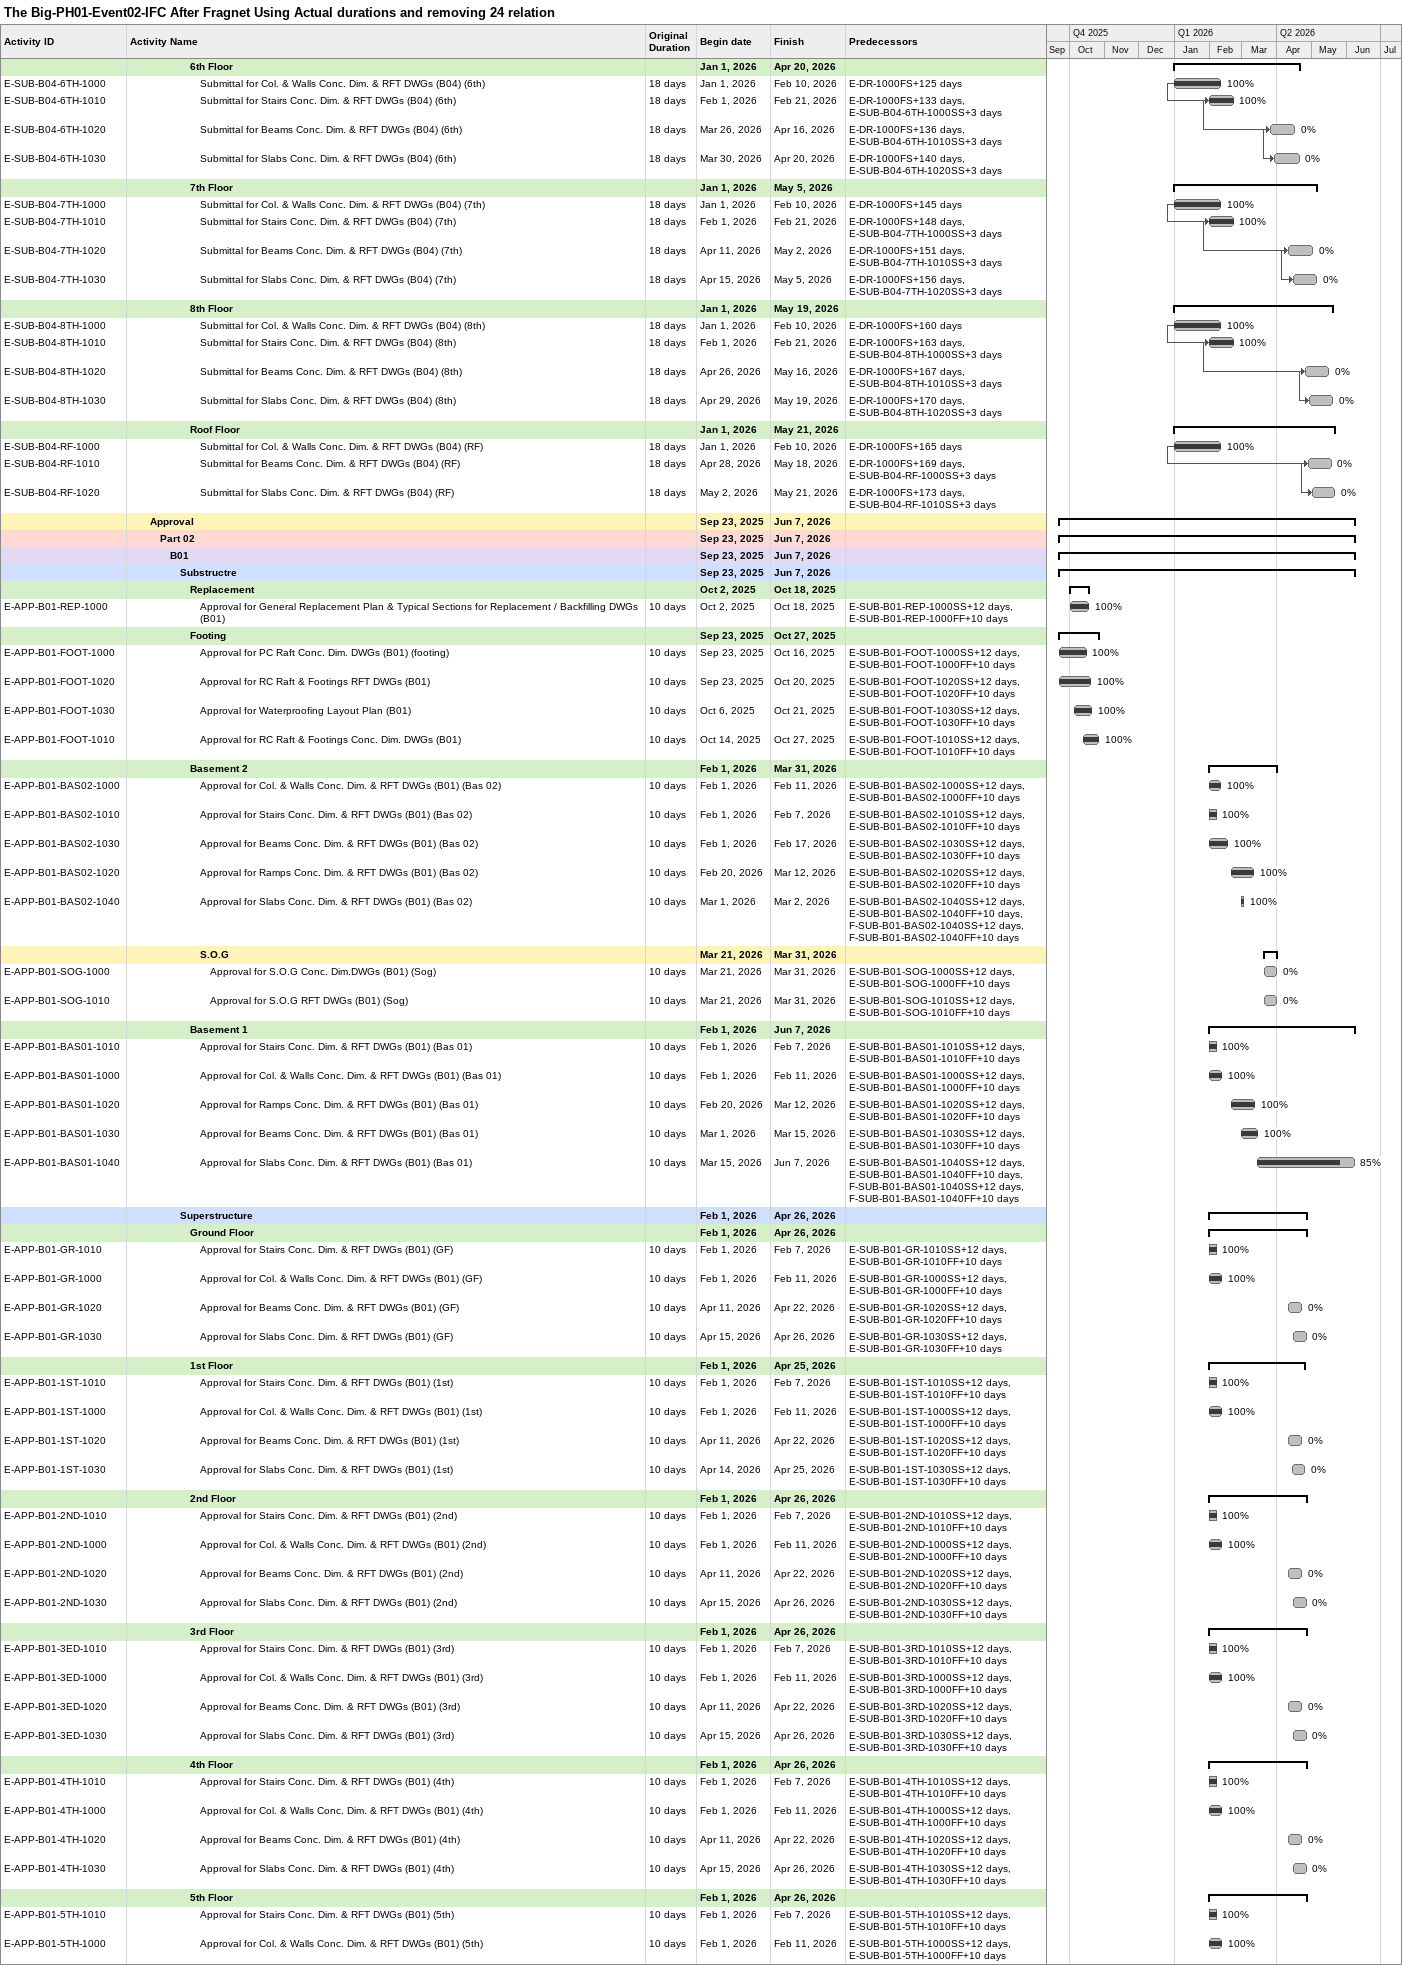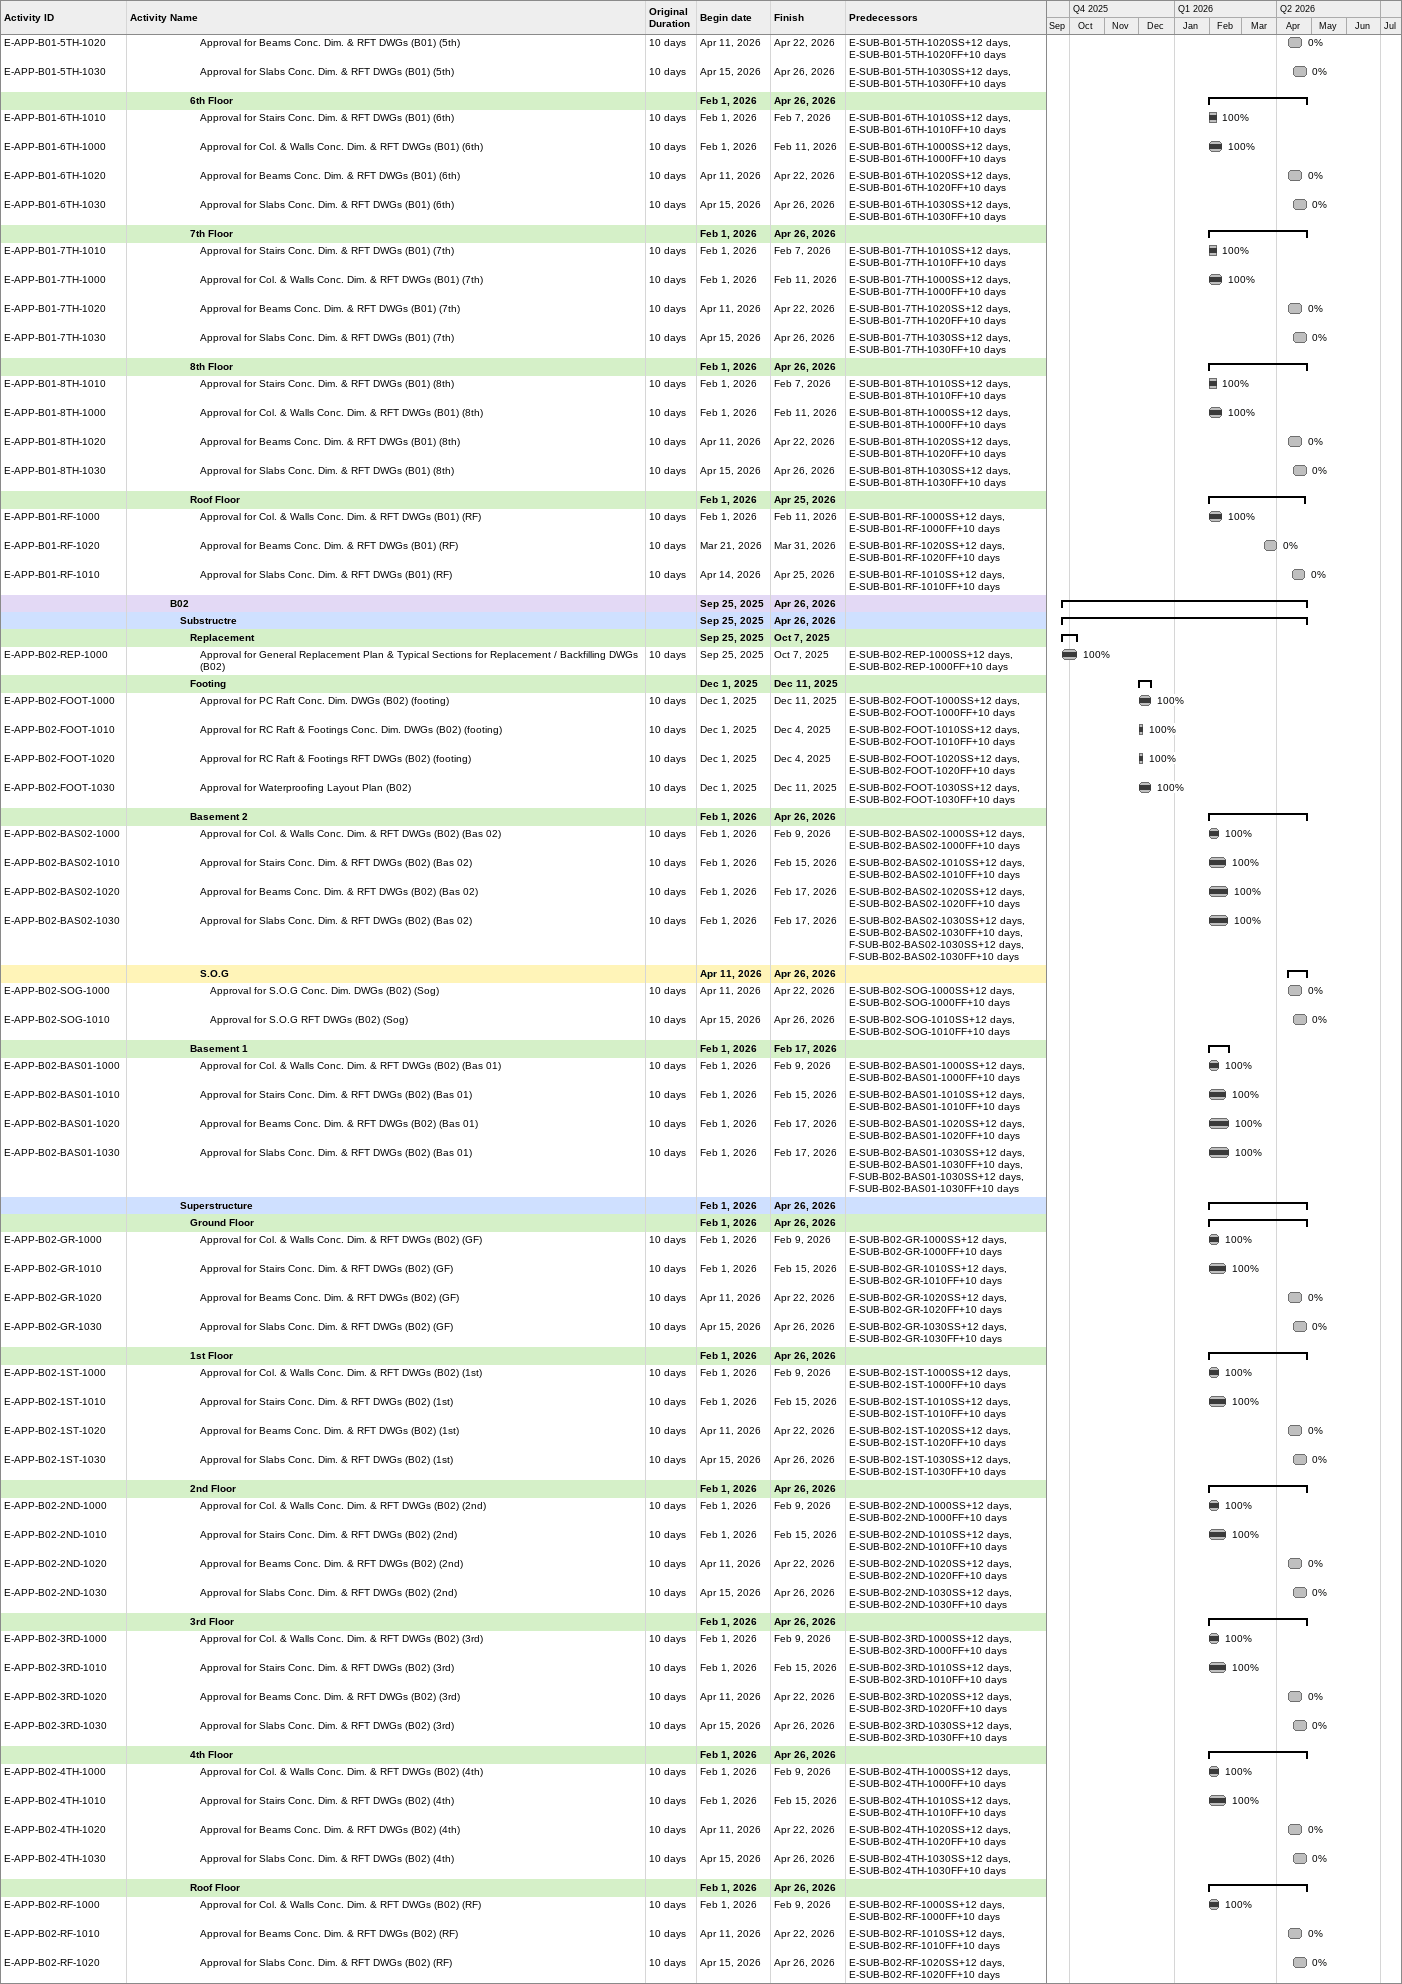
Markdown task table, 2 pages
The Big-PH01-Event02-IFC After Fragnet Using Actual durations and removing 24 relation

| ID | Level | Task | Original duration | Start | Finish | Predecessors | % complete |
|---|---|---|---|---|---|---|---|
|  | 7 | **6th Floor** |  | 2026-01-01 | 2026-04-20 |  |  |
| E-SUB-B04-6TH-1000 | 8 | Submittal for Col. & Walls Conc. Dim. & RFT DWGs (B04) (6th) | 18d | 2026-01-01 | 2026-02-10 | E-DR-1000FS+125d | 100 |
| E-SUB-B04-6TH-1010 | 8 | Submittal for Stairs Conc. Dim. & RFT DWGs (B04) (6th) | 18d | 2026-02-01 | 2026-02-21 | E-DR-1000FS+133d, E-SUB-B04-6TH-1000SS+3d | 100 |
| E-SUB-B04-6TH-1020 | 8 | Submittal for Beams Conc. Dim. & RFT DWGs (B04) (6th) | 18d | 2026-03-26 | 2026-04-16 | E-DR-1000FS+136d, E-SUB-B04-6TH-1010SS+3d | 0 |
| E-SUB-B04-6TH-1030 | 8 | Submittal for Slabs Conc. Dim. & RFT DWGs (B04) (6th) | 18d | 2026-03-30 | 2026-04-20 | E-DR-1000FS+140d, E-SUB-B04-6TH-1020SS+3d | 0 |
|  | 7 | **7th Floor** |  | 2026-01-01 | 2026-05-05 |  |  |
| E-SUB-B04-7TH-1000 | 8 | Submittal for Col. & Walls Conc. Dim. & RFT DWGs (B04) (7th) | 18d | 2026-01-01 | 2026-02-10 | E-DR-1000FS+145d | 100 |
| E-SUB-B04-7TH-1010 | 8 | Submittal for Stairs Conc. Dim. & RFT DWGs (B04) (7th) | 18d | 2026-02-01 | 2026-02-21 | E-DR-1000FS+148d, E-SUB-B04-7TH-1000SS+3d | 100 |
| E-SUB-B04-7TH-1020 | 8 | Submittal for Beams Conc. Dim. & RFT DWGs (B04) (7th) | 18d | 2026-04-11 | 2026-05-02 | E-DR-1000FS+151d, E-SUB-B04-7TH-1010SS+3d | 0 |
| E-SUB-B04-7TH-1030 | 8 | Submittal for Slabs Conc. Dim. & RFT DWGs (B04) (7th) | 18d | 2026-04-15 | 2026-05-05 | E-DR-1000FS+156d, E-SUB-B04-7TH-1020SS+3d | 0 |
|  | 7 | **8th Floor** |  | 2026-01-01 | 2026-05-19 |  |  |
| E-SUB-B04-8TH-1000 | 8 | Submittal for Col. & Walls Conc. Dim. & RFT DWGs (B04) (8th) | 18d | 2026-01-01 | 2026-02-10 | E-DR-1000FS+160d | 100 |
| E-SUB-B04-8TH-1010 | 8 | Submittal for Stairs Conc. Dim. & RFT DWGs (B04) (8th) | 18d | 2026-02-01 | 2026-02-21 | E-DR-1000FS+163d, E-SUB-B04-8TH-1000SS+3d | 100 |
| E-SUB-B04-8TH-1020 | 8 | Submittal for Beams Conc. Dim. & RFT DWGs (B04) (8th) | 18d | 2026-04-26 | 2026-05-16 | E-DR-1000FS+167d, E-SUB-B04-8TH-1010SS+3d | 0 |
| E-SUB-B04-8TH-1030 | 8 | Submittal for Slabs Conc. Dim. & RFT DWGs (B04) (8th) | 18d | 2026-04-29 | 2026-05-19 | E-DR-1000FS+170d, E-SUB-B04-8TH-1020SS+3d | 0 |
|  | 7 | **Roof Floor** |  | 2026-01-01 | 2026-05-21 |  |  |
| E-SUB-B04-RF-1000 | 8 | Submittal for Col. & Walls Conc. Dim. & RFT DWGs (B04) (RF) | 18d | 2026-01-01 | 2026-02-10 | E-DR-1000FS+165d | 100 |
| E-SUB-B04-RF-1010 | 8 | Submittal for Beams Conc. Dim. & RFT DWGs (B04) (RF) | 18d | 2026-04-28 | 2026-05-18 | E-DR-1000FS+169d, E-SUB-B04-RF-1000SS+3d | 0 |
| E-SUB-B04-RF-1020 | 8 | Submittal for Slabs Conc. Dim. & RFT DWGs (B04) (RF) | 18d | 2026-05-02 | 2026-05-21 | E-DR-1000FS+173d, E-SUB-B04-RF-1010SS+3d | 0 |
|  | 3 | **Approval** |  | 2025-09-23 | 2026-06-07 |  |  |
|  | 4 | **Part 02** |  | 2025-09-23 | 2026-06-07 |  |  |
|  | 5 | **B01** |  | 2025-09-23 | 2026-06-07 |  |  |
|  | 6 | **Substructre** |  | 2025-09-23 | 2026-06-07 |  |  |
|  | 7 | **Replacement** |  | 2025-10-02 | 2025-10-18 |  |  |
| E-APP-B01-REP-1000 | 8 | Approval for General Replacement Plan & Typical Sections for Replacement / Backfilling DWGs (B01) | 10d | 2025-10-02 | 2025-10-18 | E-SUB-B01-REP-1000SS+12d, E-SUB-B01-REP-1000FF+10d | 100 |
|  | 7 | **Footing** |  | 2025-09-23 | 2025-10-27 |  |  |
| E-APP-B01-FOOT-1000 | 8 | Approval for PC Raft Conc. Dim. DWGs (B01) (footing) | 10d | 2025-09-23 | 2025-10-16 | E-SUB-B01-FOOT-1000SS+12d, E-SUB-B01-FOOT-1000FF+10d | 100 |
| E-APP-B01-FOOT-1020 | 8 | Approval for RC Raft & Footings RFT DWGs (B01) | 10d | 2025-09-23 | 2025-10-20 | E-SUB-B01-FOOT-1020SS+12d, E-SUB-B01-FOOT-1020FF+10d | 100 |
| E-APP-B01-FOOT-1030 | 8 | Approval for Waterproofing Layout Plan (B01) | 10d | 2025-10-06 | 2025-10-21 | E-SUB-B01-FOOT-1030SS+12d, E-SUB-B01-FOOT-1030FF+10d | 100 |
| E-APP-B01-FOOT-1010 | 8 | Approval for RC Raft & Footings Conc. Dim. DWGs (B01) | 10d | 2025-10-14 | 2025-10-27 | E-SUB-B01-FOOT-1010SS+12d, E-SUB-B01-FOOT-1010FF+10d | 100 |
|  | 7 | **Basement 2** |  | 2026-02-01 | 2026-03-31 |  |  |
| E-APP-B01-BAS02-1000 | 8 | Approval for Col. & Walls Conc. Dim. & RFT DWGs (B01) (Bas 02) | 10d | 2026-02-01 | 2026-02-11 | E-SUB-B01-BAS02-1000SS+12d, E-SUB-B01-BAS02-1000FF+10d | 100 |
| E-APP-B01-BAS02-1010 | 8 | Approval for Stairs Conc. Dim. & RFT DWGs (B01) (Bas 02) | 10d | 2026-02-01 | 2026-02-07 | E-SUB-B01-BAS02-1010SS+12d, E-SUB-B01-BAS02-1010FF+10d | 100 |
| E-APP-B01-BAS02-1030 | 8 | Approval for Beams Conc. Dim. & RFT DWGs (B01) (Bas 02) | 10d | 2026-02-01 | 2026-02-17 | E-SUB-B01-BAS02-1030SS+12d, E-SUB-B01-BAS02-1030FF+10d | 100 |
| E-APP-B01-BAS02-1020 | 8 | Approval for Ramps Conc. Dim. & RFT DWGs (B01) (Bas 02) | 10d | 2026-02-20 | 2026-03-12 | E-SUB-B01-BAS02-1020SS+12d, E-SUB-B01-BAS02-1020FF+10d | 100 |
| E-APP-B01-BAS02-1040 | 8 | Approval for Slabs Conc. Dim. & RFT DWGs (B01) (Bas 02) | 10d | 2026-03-01 | 2026-03-02 | E-SUB-B01-BAS02-1040SS+12d, E-SUB-B01-BAS02-1040FF+10d, F-SUB-B01-BAS02-1040SS+12d, F-SUB-B01-BAS02-1040FF+10d | 100 |
|  | 8 | **S.O.G** |  | 2026-03-21 | 2026-03-31 |  |  |
| E-APP-B01-SOG-1000 | 9 | Approval for S.O.G Conc. Dim.DWGs (B01) (Sog) | 10d | 2026-03-21 | 2026-03-31 | E-SUB-B01-SOG-1000SS+12d, E-SUB-B01-SOG-1000FF+10d | 0 |
| E-APP-B01-SOG-1010 | 9 | Approval for S.O.G RFT DWGs (B01) (Sog) | 10d | 2026-03-21 | 2026-03-31 | E-SUB-B01-SOG-1010SS+12d, E-SUB-B01-SOG-1010FF+10d | 0 |
|  | 7 | **Basement 1** |  | 2026-02-01 | 2026-06-07 |  |  |
| E-APP-B01-BAS01-1010 | 8 | Approval for Stairs Conc. Dim. & RFT DWGs (B01) (Bas 01) | 10d | 2026-02-01 | 2026-02-07 | E-SUB-B01-BAS01-1010SS+12d, E-SUB-B01-BAS01-1010FF+10d | 100 |
| E-APP-B01-BAS01-1000 | 8 | Approval for Col. & Walls Conc. Dim. & RFT DWGs (B01) (Bas 01) | 10d | 2026-02-01 | 2026-02-11 | E-SUB-B01-BAS01-1000SS+12d, E-SUB-B01-BAS01-1000FF+10d | 100 |
| E-APP-B01-BAS01-1020 | 8 | Approval for Ramps Conc. Dim. & RFT DWGs (B01) (Bas 01) | 10d | 2026-02-20 | 2026-03-12 | E-SUB-B01-BAS01-1020SS+12d, E-SUB-B01-BAS01-1020FF+10d | 100 |
| E-APP-B01-BAS01-1030 | 8 | Approval for Beams Conc. Dim. & RFT DWGs (B01) (Bas 01) | 10d | 2026-03-01 | 2026-03-15 | E-SUB-B01-BAS01-1030SS+12d, E-SUB-B01-BAS01-1030FF+10d | 100 |
| E-APP-B01-BAS01-1040 | 8 | Approval for Slabs Conc. Dim. & RFT DWGs (B01) (Bas 01) | 10d | 2026-03-15 | 2026-06-07 | E-SUB-B01-BAS01-1040SS+12d, E-SUB-B01-BAS01-1040FF+10d, F-SUB-B01-BAS01-1040SS+12d, F-SUB-B01-BAS01-1040FF+10d | 85 |
|  | 6 | **Superstructure** |  | 2026-02-01 | 2026-04-26 |  |  |
|  | 7 | **Ground Floor** |  | 2026-02-01 | 2026-04-26 |  |  |
| E-APP-B01-GR-1010 | 8 | Approval for Stairs Conc. Dim. & RFT DWGs (B01) (GF) | 10d | 2026-02-01 | 2026-02-07 | E-SUB-B01-GR-1010SS+12d, E-SUB-B01-GR-1010FF+10d | 100 |
| E-APP-B01-GR-1000 | 8 | Approval for Col. & Walls Conc. Dim. & RFT DWGs (B01) (GF) | 10d | 2026-02-01 | 2026-02-11 | E-SUB-B01-GR-1000SS+12d, E-SUB-B01-GR-1000FF+10d | 100 |
| E-APP-B01-GR-1020 | 8 | Approval for Beams Conc. Dim. & RFT DWGs (B01) (GF) | 10d | 2026-04-11 | 2026-04-22 | E-SUB-B01-GR-1020SS+12d, E-SUB-B01-GR-1020FF+10d | 0 |
| E-APP-B01-GR-1030 | 8 | Approval for Slabs Conc. Dim. & RFT DWGs (B01) (GF) | 10d | 2026-04-15 | 2026-04-26 | E-SUB-B01-GR-1030SS+12d, E-SUB-B01-GR-1030FF+10d | 0 |
|  | 7 | **1st Floor** |  | 2026-02-01 | 2026-04-25 |  |  |
| E-APP-B01-1ST-1010 | 8 | Approval for Stairs Conc. Dim. & RFT DWGs (B01) (1st) | 10d | 2026-02-01 | 2026-02-07 | E-SUB-B01-1ST-1010SS+12d, E-SUB-B01-1ST-1010FF+10d | 100 |
| E-APP-B01-1ST-1000 | 8 | Approval for Col. & Walls Conc. Dim. & RFT DWGs (B01) (1st) | 10d | 2026-02-01 | 2026-02-11 | E-SUB-B01-1ST-1000SS+12d, E-SUB-B01-1ST-1000FF+10d | 100 |
| E-APP-B01-1ST-1020 | 8 | Approval for Beams Conc. Dim. & RFT DWGs (B01) (1st) | 10d | 2026-04-11 | 2026-04-22 | E-SUB-B01-1ST-1020SS+12d, E-SUB-B01-1ST-1020FF+10d | 0 |
| E-APP-B01-1ST-1030 | 8 | Approval for Slabs Conc. Dim. & RFT DWGs (B01) (1st) | 10d | 2026-04-14 | 2026-04-25 | E-SUB-B01-1ST-1030SS+12d, E-SUB-B01-1ST-1030FF+10d | 0 |
|  | 7 | **2nd Floor** |  | 2026-02-01 | 2026-04-26 |  |  |
| E-APP-B01-2ND-1010 | 8 | Approval for Stairs Conc. Dim. & RFT DWGs (B01) (2nd) | 10d | 2026-02-01 | 2026-02-07 | E-SUB-B01-2ND-1010SS+12d, E-SUB-B01-2ND-1010FF+10d | 100 |
| E-APP-B01-2ND-1000 | 8 | Approval for Col. & Walls Conc. Dim. & RFT DWGs (B01) (2nd) | 10d | 2026-02-01 | 2026-02-11 | E-SUB-B01-2ND-1000SS+12d, E-SUB-B01-2ND-1000FF+10d | 100 |
| E-APP-B01-2ND-1020 | 8 | Approval for Beams Conc. Dim. & RFT DWGs (B01) (2nd) | 10d | 2026-04-11 | 2026-04-22 | E-SUB-B01-2ND-1020SS+12d, E-SUB-B01-2ND-1020FF+10d | 0 |
| E-APP-B01-2ND-1030 | 8 | Approval for Slabs Conc. Dim. & RFT DWGs (B01) (2nd) | 10d | 2026-04-15 | 2026-04-26 | E-SUB-B01-2ND-1030SS+12d, E-SUB-B01-2ND-1030FF+10d | 0 |
|  | 7 | **3rd Floor** |  | 2026-02-01 | 2026-04-26 |  |  |
| E-APP-B01-3ED-1010 | 8 | Approval for Stairs Conc. Dim. & RFT DWGs (B01) (3rd) | 10d | 2026-02-01 | 2026-02-07 | E-SUB-B01-3RD-1010SS+12d, E-SUB-B01-3RD-1010FF+10d | 100 |
| E-APP-B01-3ED-1000 | 8 | Approval for Col. & Walls Conc. Dim. & RFT DWGs (B01) (3rd) | 10d | 2026-02-01 | 2026-02-11 | E-SUB-B01-3RD-1000SS+12d, E-SUB-B01-3RD-1000FF+10d | 100 |
| E-APP-B01-3ED-1020 | 8 | Approval for Beams Conc. Dim. & RFT DWGs (B01) (3rd) | 10d | 2026-04-11 | 2026-04-22 | E-SUB-B01-3RD-1020SS+12d, E-SUB-B01-3RD-1020FF+10d | 0 |
| E-APP-B01-3ED-1030 | 8 | Approval for Slabs Conc. Dim. & RFT DWGs (B01) (3rd) | 10d | 2026-04-15 | 2026-04-26 | E-SUB-B01-3RD-1030SS+12d, E-SUB-B01-3RD-1030FF+10d | 0 |
|  | 7 | **4th Floor** |  | 2026-02-01 | 2026-04-26 |  |  |
| E-APP-B01-4TH-1010 | 8 | Approval for Stairs Conc. Dim. & RFT DWGs (B01) (4th) | 10d | 2026-02-01 | 2026-02-07 | E-SUB-B01-4TH-1010SS+12d, E-SUB-B01-4TH-1010FF+10d | 100 |
| E-APP-B01-4TH-1000 | 8 | Approval for Col. & Walls Conc. Dim. & RFT DWGs (B01) (4th) | 10d | 2026-02-01 | 2026-02-11 | E-SUB-B01-4TH-1000SS+12d, E-SUB-B01-4TH-1000FF+10d | 100 |
| E-APP-B01-4TH-1020 | 8 | Approval for Beams Conc. Dim. & RFT DWGs (B01) (4th) | 10d | 2026-04-11 | 2026-04-22 | E-SUB-B01-4TH-1020SS+12d, E-SUB-B01-4TH-1020FF+10d | 0 |
| E-APP-B01-4TH-1030 | 8 | Approval for Slabs Conc. Dim. & RFT DWGs (B01) (4th) | 10d | 2026-04-15 | 2026-04-26 | E-SUB-B01-4TH-1030SS+12d, E-SUB-B01-4TH-1030FF+10d | 0 |
|  | 7 | **5th Floor** |  | 2026-02-01 | 2026-04-26 |  |  |
| E-APP-B01-5TH-1010 | 8 | Approval for Stairs Conc. Dim. & RFT DWGs (B01) (5th) | 10d | 2026-02-01 | 2026-02-07 | E-SUB-B01-5TH-1010SS+12d, E-SUB-B01-5TH-1010FF+10d | 100 |
| E-APP-B01-5TH-1000 | 8 | Approval for Col. & Walls Conc. Dim. & RFT DWGs (B01) (5th) | 10d | 2026-02-01 | 2026-02-11 | E-SUB-B01-5TH-1000SS+12d, E-SUB-B01-5TH-1000FF+10d | 100 |
| E-APP-B01-5TH-1020 | 8 | Approval for Beams Conc. Dim. & RFT DWGs (B01) (5th) | 10d | 2026-04-11 | 2026-04-22 | E-SUB-B01-5TH-1020SS+12d, E-SUB-B01-5TH-1020FF+10d | 0 |
| E-APP-B01-5TH-1030 | 8 | Approval for Slabs Conc. Dim. & RFT DWGs (B01) (5th) | 10d | 2026-04-15 | 2026-04-26 | E-SUB-B01-5TH-1030SS+12d, E-SUB-B01-5TH-1030FF+10d | 0 |
|  | 7 | **6th Floor** |  | 2026-02-01 | 2026-04-26 |  |  |
| E-APP-B01-6TH-1010 | 8 | Approval for Stairs Conc. Dim. & RFT DWGs (B01) (6th) | 10d | 2026-02-01 | 2026-02-07 | E-SUB-B01-6TH-1010SS+12d, E-SUB-B01-6TH-1010FF+10d | 100 |
| E-APP-B01-6TH-1000 | 8 | Approval for Col. & Walls Conc. Dim. & RFT DWGs (B01) (6th) | 10d | 2026-02-01 | 2026-02-11 | E-SUB-B01-6TH-1000SS+12d, E-SUB-B01-6TH-1000FF+10d | 100 |
| E-APP-B01-6TH-1020 | 8 | Approval for Beams Conc. Dim. & RFT DWGs (B01) (6th) | 10d | 2026-04-11 | 2026-04-22 | E-SUB-B01-6TH-1020SS+12d, E-SUB-B01-6TH-1020FF+10d | 0 |
| E-APP-B01-6TH-1030 | 8 | Approval for Slabs Conc. Dim. & RFT DWGs (B01) (6th) | 10d | 2026-04-15 | 2026-04-26 | E-SUB-B01-6TH-1030SS+12d, E-SUB-B01-6TH-1030FF+10d | 0 |
|  | 7 | **7th Floor** |  | 2026-02-01 | 2026-04-26 |  |  |
| E-APP-B01-7TH-1010 | 8 | Approval for Stairs Conc. Dim. & RFT DWGs (B01) (7th) | 10d | 2026-02-01 | 2026-02-07 | E-SUB-B01-7TH-1010SS+12d, E-SUB-B01-7TH-1010FF+10d | 100 |
| E-APP-B01-7TH-1000 | 8 | Approval for Col. & Walls Conc. Dim. & RFT DWGs (B01) (7th) | 10d | 2026-02-01 | 2026-02-11 | E-SUB-B01-7TH-1000SS+12d, E-SUB-B01-7TH-1000FF+10d | 100 |
| E-APP-B01-7TH-1020 | 8 | Approval for Beams Conc. Dim. & RFT DWGs (B01) (7th) | 10d | 2026-04-11 | 2026-04-22 | E-SUB-B01-7TH-1020SS+12d, E-SUB-B01-7TH-1020FF+10d | 0 |
| E-APP-B01-7TH-1030 | 8 | Approval for Slabs Conc. Dim. & RFT DWGs (B01) (7th) | 10d | 2026-04-15 | 2026-04-26 | E-SUB-B01-7TH-1030SS+12d, E-SUB-B01-7TH-1030FF+10d | 0 |
|  | 7 | **8th Floor** |  | 2026-02-01 | 2026-04-26 |  |  |
| E-APP-B01-8TH-1010 | 8 | Approval for Stairs Conc. Dim. & RFT DWGs (B01) (8th) | 10d | 2026-02-01 | 2026-02-07 | E-SUB-B01-8TH-1010SS+12d, E-SUB-B01-8TH-1010FF+10d | 100 |
| E-APP-B01-8TH-1000 | 8 | Approval for Col. & Walls Conc. Dim. & RFT DWGs (B01) (8th) | 10d | 2026-02-01 | 2026-02-11 | E-SUB-B01-8TH-1000SS+12d, E-SUB-B01-8TH-1000FF+10d | 100 |
| E-APP-B01-8TH-1020 | 8 | Approval for Beams Conc. Dim. & RFT DWGs (B01) (8th) | 10d | 2026-04-11 | 2026-04-22 | E-SUB-B01-8TH-1020SS+12d, E-SUB-B01-8TH-1020FF+10d | 0 |
| E-APP-B01-8TH-1030 | 8 | Approval for Slabs Conc. Dim. & RFT DWGs (B01) (8th) | 10d | 2026-04-15 | 2026-04-26 | E-SUB-B01-8TH-1030SS+12d, E-SUB-B01-8TH-1030FF+10d | 0 |
|  | 7 | **Roof Floor** |  | 2026-02-01 | 2026-04-25 |  |  |
| E-APP-B01-RF-1000 | 8 | Approval for Col. & Walls Conc. Dim. & RFT DWGs (B01) (RF) | 10d | 2026-02-01 | 2026-02-11 | E-SUB-B01-RF-1000SS+12d, E-SUB-B01-RF-1000FF+10d | 100 |
| E-APP-B01-RF-1020 | 8 | Approval for Beams Conc. Dim. & RFT DWGs (B01) (RF) | 10d | 2026-03-21 | 2026-03-31 | E-SUB-B01-RF-1020SS+12d, E-SUB-B01-RF-1020FF+10d | 0 |
| E-APP-B01-RF-1010 | 8 | Approval for Slabs Conc. Dim. & RFT DWGs (B01) (RF) | 10d | 2026-04-14 | 2026-04-25 | E-SUB-B01-RF-1010SS+12d, E-SUB-B01-RF-1010FF+10d | 0 |
|  | 5 | **B02** |  | 2025-09-25 | 2026-04-26 |  |  |
|  | 6 | **Substructre** |  | 2025-09-25 | 2026-04-26 |  |  |
|  | 7 | **Replacement** |  | 2025-09-25 | 2025-10-07 |  |  |
| E-APP-B02-REP-1000 | 8 | Approval for General Replacement Plan & Typical Sections for Replacement / Backfilling DWGs (B02) | 10d | 2025-09-25 | 2025-10-07 | E-SUB-B02-REP-1000SS+12d, E-SUB-B02-REP-1000FF+10d | 100 |
|  | 7 | **Footing** |  | 2025-12-01 | 2025-12-11 |  |  |
| E-APP-B02-FOOT-1000 | 8 | Approval for PC Raft Conc. Dim. DWGs (B02) (footing) | 10d | 2025-12-01 | 2025-12-11 | E-SUB-B02-FOOT-1000SS+12d, E-SUB-B02-FOOT-1000FF+10d | 100 |
| E-APP-B02-FOOT-1010 | 8 | Approval for RC Raft & Footings Conc. Dim. DWGs (B02) (footing) | 10d | 2025-12-01 | 2025-12-04 | E-SUB-B02-FOOT-1010SS+12d, E-SUB-B02-FOOT-1010FF+10d | 100 |
| E-APP-B02-FOOT-1020 | 8 | Approval for RC Raft & Footings RFT DWGs (B02) (footing) | 10d | 2025-12-01 | 2025-12-04 | E-SUB-B02-FOOT-1020SS+12d, E-SUB-B02-FOOT-1020FF+10d | 100 |
| E-APP-B02-FOOT-1030 | 8 | Approval for Waterproofing Layout Plan (B02) | 10d | 2025-12-01 | 2025-12-11 | E-SUB-B02-FOOT-1030SS+12d, E-SUB-B02-FOOT-1030FF+10d | 100 |
|  | 7 | **Basement 2** |  | 2026-02-01 | 2026-04-26 |  |  |
| E-APP-B02-BAS02-1000 | 8 | Approval for Col. & Walls Conc. Dim. & RFT DWGs (B02) (Bas 02) | 10d | 2026-02-01 | 2026-02-09 | E-SUB-B02-BAS02-1000SS+12d, E-SUB-B02-BAS02-1000FF+10d | 100 |
| E-APP-B02-BAS02-1010 | 8 | Approval for Stairs Conc. Dim. & RFT DWGs (B02) (Bas 02) | 10d | 2026-02-01 | 2026-02-15 | E-SUB-B02-BAS02-1010SS+12d, E-SUB-B02-BAS02-1010FF+10d | 100 |
| E-APP-B02-BAS02-1020 | 8 | Approval for Beams Conc. Dim. & RFT DWGs (B02) (Bas 02) | 10d | 2026-02-01 | 2026-02-17 | E-SUB-B02-BAS02-1020SS+12d, E-SUB-B02-BAS02-1020FF+10d | 100 |
| E-APP-B02-BAS02-1030 | 8 | Approval for Slabs Conc. Dim. & RFT DWGs (B02) (Bas 02) | 10d | 2026-02-01 | 2026-02-17 | E-SUB-B02-BAS02-1030SS+12d, E-SUB-B02-BAS02-1030FF+10d, F-SUB-B02-BAS02-1030SS+12d, F-SUB-B02-BAS02-1030FF+10d | 100 |
|  | 8 | **S.O.G** |  | 2026-04-11 | 2026-04-26 |  |  |
| E-APP-B02-SOG-1000 | 9 | Approval for S.O.G Conc. Dim. DWGs (B02) (Sog) | 10d | 2026-04-11 | 2026-04-22 | E-SUB-B02-SOG-1000SS+12d, E-SUB-B02-SOG-1000FF+10d | 0 |
| E-APP-B02-SOG-1010 | 9 | Approval for S.O.G RFT DWGs (B02) (Sog) | 10d | 2026-04-15 | 2026-04-26 | E-SUB-B02-SOG-1010SS+12d, E-SUB-B02-SOG-1010FF+10d | 0 |
|  | 7 | **Basement 1** |  | 2026-02-01 | 2026-02-17 |  |  |
| E-APP-B02-BAS01-1000 | 8 | Approval for Col. & Walls Conc. Dim. & RFT DWGs (B02) (Bas 01) | 10d | 2026-02-01 | 2026-02-09 | E-SUB-B02-BAS01-1000SS+12d, E-SUB-B02-BAS01-1000FF+10d | 100 |
| E-APP-B02-BAS01-1010 | 8 | Approval for Stairs Conc. Dim. & RFT DWGs (B02) (Bas 01) | 10d | 2026-02-01 | 2026-02-15 | E-SUB-B02-BAS01-1010SS+12d, E-SUB-B02-BAS01-1010FF+10d | 100 |
| E-APP-B02-BAS01-1020 | 8 | Approval for Beams Conc. Dim. & RFT DWGs (B02) (Bas 01) | 10d | 2026-02-01 | 2026-02-17 | E-SUB-B02-BAS01-1020SS+12d, E-SUB-B02-BAS01-1020FF+10d | 100 |
| E-APP-B02-BAS01-1030 | 8 | Approval for Slabs Conc. Dim. & RFT DWGs (B02) (Bas 01) | 10d | 2026-02-01 | 2026-02-17 | E-SUB-B02-BAS01-1030SS+12d, E-SUB-B02-BAS01-1030FF+10d, F-SUB-B02-BAS01-1030SS+12d, F-SUB-B02-BAS01-1030FF+10d | 100 |
|  | 6 | **Superstructure** |  | 2026-02-01 | 2026-04-26 |  |  |
|  | 7 | **Ground Floor** |  | 2026-02-01 | 2026-04-26 |  |  |
| E-APP-B02-GR-1000 | 8 | Approval for Col. & Walls Conc. Dim. & RFT DWGs (B02) (GF) | 10d | 2026-02-01 | 2026-02-09 | E-SUB-B02-GR-1000SS+12d, E-SUB-B02-GR-1000FF+10d | 100 |
| E-APP-B02-GR-1010 | 8 | Approval for Stairs Conc. Dim. & RFT DWGs (B02) (GF) | 10d | 2026-02-01 | 2026-02-15 | E-SUB-B02-GR-1010SS+12d, E-SUB-B02-GR-1010FF+10d | 100 |
| E-APP-B02-GR-1020 | 8 | Approval for Beams Conc. Dim. & RFT DWGs (B02) (GF) | 10d | 2026-04-11 | 2026-04-22 | E-SUB-B02-GR-1020SS+12d, E-SUB-B02-GR-1020FF+10d | 0 |
| E-APP-B02-GR-1030 | 8 | Approval for Slabs Conc. Dim. & RFT DWGs (B02) (GF) | 10d | 2026-04-15 | 2026-04-26 | E-SUB-B02-GR-1030SS+12d, E-SUB-B02-GR-1030FF+10d | 0 |
|  | 7 | **1st Floor** |  | 2026-02-01 | 2026-04-26 |  |  |
| E-APP-B02-1ST-1000 | 8 | Approval for Col. & Walls Conc. Dim. & RFT DWGs (B02) (1st) | 10d | 2026-02-01 | 2026-02-09 | E-SUB-B02-1ST-1000SS+12d, E-SUB-B02-1ST-1000FF+10d | 100 |
| E-APP-B02-1ST-1010 | 8 | Approval for Stairs Conc. Dim. & RFT DWGs (B02) (1st) | 10d | 2026-02-01 | 2026-02-15 | E-SUB-B02-1ST-1010SS+12d, E-SUB-B02-1ST-1010FF+10d | 100 |
| E-APP-B02-1ST-1020 | 8 | Approval for Beams Conc. Dim. & RFT DWGs (B02) (1st) | 10d | 2026-04-11 | 2026-04-22 | E-SUB-B02-1ST-1020SS+12d, E-SUB-B02-1ST-1020FF+10d | 0 |
| E-APP-B02-1ST-1030 | 8 | Approval for Slabs Conc. Dim. & RFT DWGs (B02) (1st) | 10d | 2026-04-15 | 2026-04-26 | E-SUB-B02-1ST-1030SS+12d, E-SUB-B02-1ST-1030FF+10d | 0 |
|  | 7 | **2nd Floor** |  | 2026-02-01 | 2026-04-26 |  |  |
| E-APP-B02-2ND-1000 | 8 | Approval for Col. & Walls Conc. Dim. & RFT DWGs (B02) (2nd) | 10d | 2026-02-01 | 2026-02-09 | E-SUB-B02-2ND-1000SS+12d, E-SUB-B02-2ND-1000FF+10d | 100 |
| E-APP-B02-2ND-1010 | 8 | Approval for Stairs Conc. Dim. & RFT DWGs (B02) (2nd) | 10d | 2026-02-01 | 2026-02-15 | E-SUB-B02-2ND-1010SS+12d, E-SUB-B02-2ND-1010FF+10d | 100 |
| E-APP-B02-2ND-1020 | 8 | Approval for Beams Conc. Dim. & RFT DWGs (B02) (2nd) | 10d | 2026-04-11 | 2026-04-22 | E-SUB-B02-2ND-1020SS+12d, E-SUB-B02-2ND-1020FF+10d | 0 |
| E-APP-B02-2ND-1030 | 8 | Approval for Slabs Conc. Dim. & RFT DWGs (B02) (2nd) | 10d | 2026-04-15 | 2026-04-26 | E-SUB-B02-2ND-1030SS+12d, E-SUB-B02-2ND-1030FF+10d | 0 |
|  | 7 | **3rd Floor** |  | 2026-02-01 | 2026-04-26 |  |  |
| E-APP-B02-3RD-1000 | 8 | Approval for Col. & Walls Conc. Dim. & RFT DWGs (B02) (3rd) | 10d | 2026-02-01 | 2026-02-09 | E-SUB-B02-3RD-1000SS+12d, E-SUB-B02-3RD-1000FF+10d | 100 |
| E-APP-B02-3RD-1010 | 8 | Approval for Stairs Conc. Dim. & RFT DWGs (B02) (3rd) | 10d | 2026-02-01 | 2026-02-15 | E-SUB-B02-3RD-1010SS+12d, E-SUB-B02-3RD-1010FF+10d | 100 |
| E-APP-B02-3RD-1020 | 8 | Approval for Beams Conc. Dim. & RFT DWGs (B02) (3rd) | 10d | 2026-04-11 | 2026-04-22 | E-SUB-B02-3RD-1020SS+12d, E-SUB-B02-3RD-1020FF+10d | 0 |
| E-APP-B02-3RD-1030 | 8 | Approval for Slabs Conc. Dim. & RFT DWGs (B02) (3rd) | 10d | 2026-04-15 | 2026-04-26 | E-SUB-B02-3RD-1030SS+12d, E-SUB-B02-3RD-1030FF+10d | 0 |
|  | 7 | **4th Floor** |  | 2026-02-01 | 2026-04-26 |  |  |
| E-APP-B02-4TH-1000 | 8 | Approval for Col. & Walls Conc. Dim. & RFT DWGs (B02) (4th) | 10d | 2026-02-01 | 2026-02-09 | E-SUB-B02-4TH-1000SS+12d, E-SUB-B02-4TH-1000FF+10d | 100 |
| E-APP-B02-4TH-1010 | 8 | Approval for Stairs Conc. Dim. & RFT DWGs (B02) (4th) | 10d | 2026-02-01 | 2026-02-15 | E-SUB-B02-4TH-1010SS+12d, E-SUB-B02-4TH-1010FF+10d | 100 |
| E-APP-B02-4TH-1020 | 8 | Approval for Beams Conc. Dim. & RFT DWGs (B02) (4th) | 10d | 2026-04-11 | 2026-04-22 | E-SUB-B02-4TH-1020SS+12d, E-SUB-B02-4TH-1020FF+10d | 0 |
| E-APP-B02-4TH-1030 | 8 | Approval for Slabs Conc. Dim. & RFT DWGs (B02) (4th) | 10d | 2026-04-15 | 2026-04-26 | E-SUB-B02-4TH-1030SS+12d, E-SUB-B02-4TH-1030FF+10d | 0 |
|  | 7 | **Roof Floor** |  | 2026-02-01 | 2026-04-26 |  |  |
| E-APP-B02-RF-1000 | 8 | Approval for Col. & Walls Conc. Dim. & RFT DWGs (B02) (RF) | 10d | 2026-02-01 | 2026-02-09 | E-SUB-B02-RF-1000SS+12d, E-SUB-B02-RF-1000FF+10d | 100 |
| E-APP-B02-RF-1010 | 8 | Approval for Beams Conc. Dim. & RFT DWGs (B02) (RF) | 10d | 2026-04-11 | 2026-04-22 | E-SUB-B02-RF-1010SS+12d, E-SUB-B02-RF-1010FF+10d | 0 |
| E-APP-B02-RF-1020 | 8 | Approval for Slabs Conc. Dim. & RFT DWGs (B02) (RF) | 10d | 2026-04-15 | 2026-04-26 | E-SUB-B02-RF-1020SS+12d, E-SUB-B02-RF-1020FF+10d | 0 |
